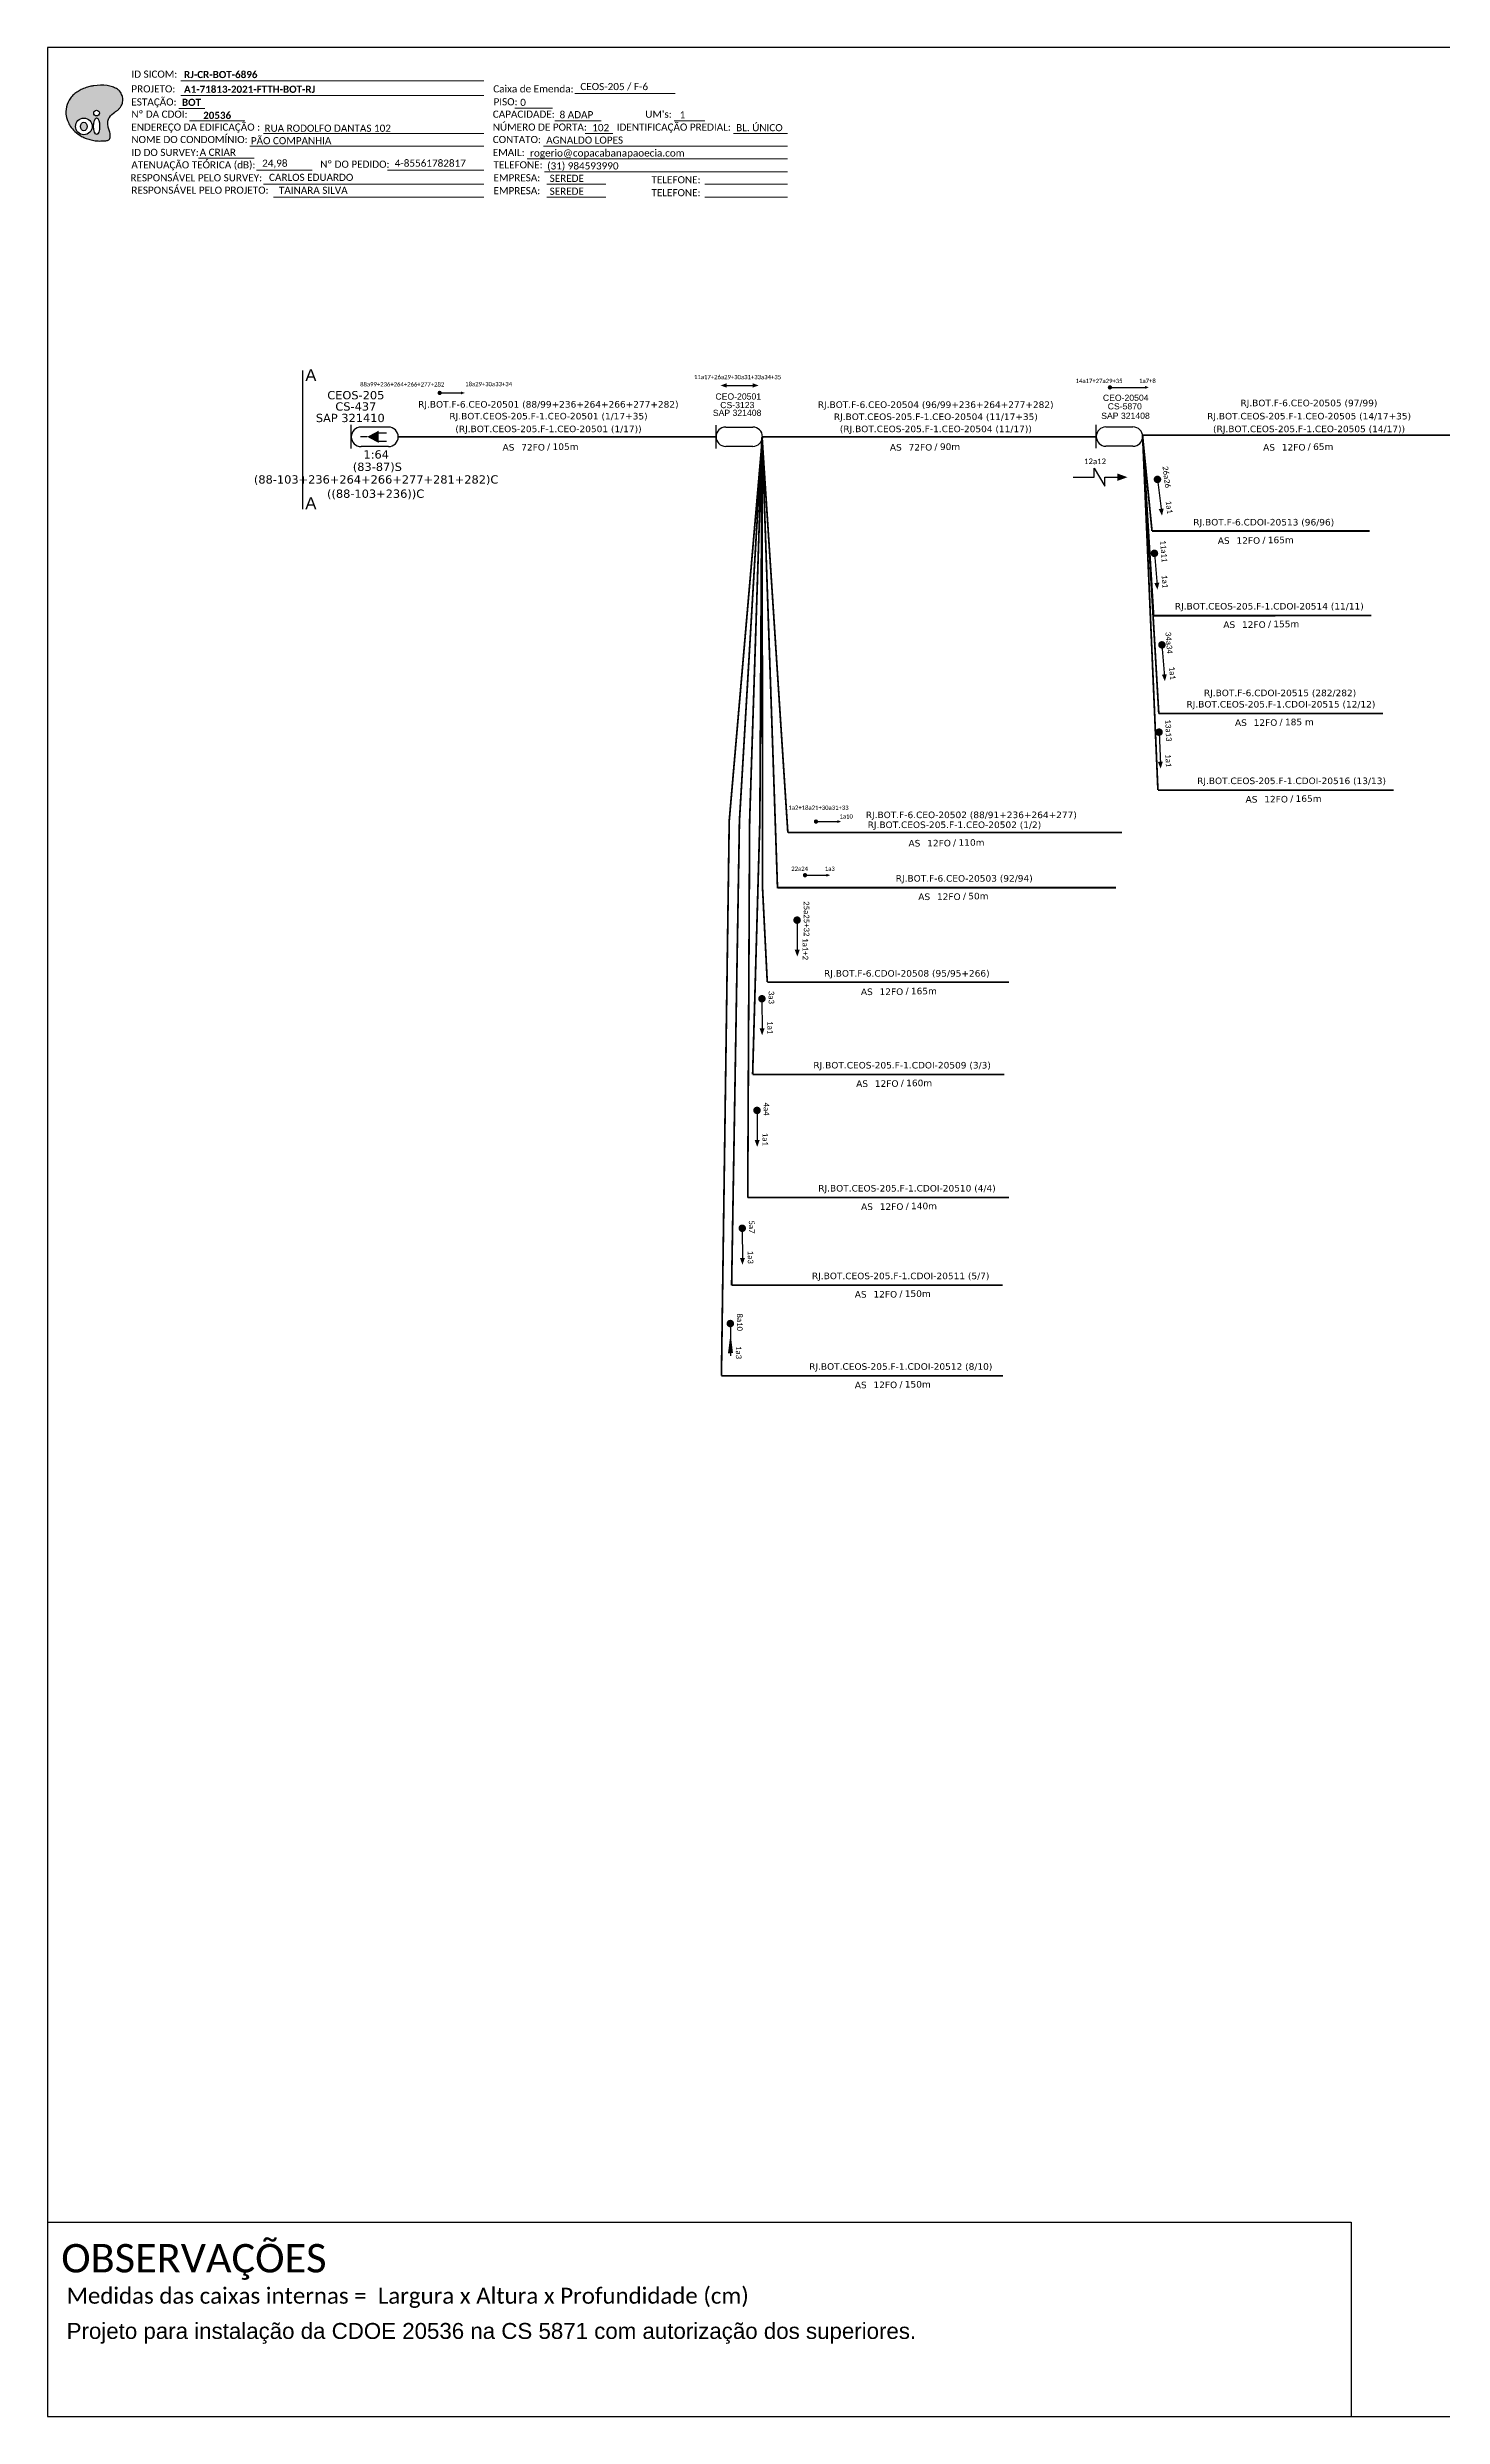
# Model space of a CAD drawing. Extents: x -89 to 749, y 705 to 1299.
# Drawn here: x -89 to 261, y 705 to 1299 of the extents above; entities that cross this region are included whole.
import ezdxf
from ezdxf.enums import TextEntityAlignment as Align

# ---------------------------------------------------------------- set-up
doc = ezdxf.new("R2010")
doc.units = 0
for name, color, linetype, lineweight in [("20.0-LEGENDA DOS CDO'S", 1, 'Continuous', 0), ('20.2-CDO_POSTE', 1, 'Continuous', 5), ('40.1-ETIQUETAS', 1, 'Continuous', 20)]:
    doc.layers.add(name, color=color, linetype=linetype, lineweight=lineweight)
for name, color, linetype in [('20.4-CEOS', 1, 'Continuous'), ('CAP a instalar', 1, 'Continuous'), ('SETA', 7, 'Continuous')]:
    doc.layers.add(name, color=color, linetype=linetype)
doc.styles.add('ARIAL', font='arial.ttf')
doc.styles.add('siredit', font='verdana.ttf')
doc.styles.get("Standard").update_dxf_attribs({"font": 'arial.ttf'})
doc.styles.add('WMF-Calibri0', font='calibri.ttf')
doc.styles.add('WMF-Calibri1', font='calibrib.ttf')
doc.linetypes.add('FENCELINE1', pattern='A,0.25,-0.1,[133,ltypeshp.shx,S=0.1,R=0,X=-0.1,Y=0],-0.1,1', length=1.45)

# ---------------------------------------------------------------- blocks, each defined once
blk = doc.blocks.new('OI')
h = blk.add_hatch(color=40)
edge = h.paths.add_edge_path()
edge.add_spline(control_points=[(4.35, -0.67), (3.92, -0.99), (3.26, -1.5), (2.81, -2.59), (2.9, -3.5), (3.06, -4.27), (3.31, -4.85), (3.37, -5.39), (3.4, -5.88), (3.2, -6.4), (2.54, -6.61), (1.65, -6.63), (0.55, -6.67), (-0.56, -6.42), (-1.61, -6.14), (-2.77, -5.61), (-3.92, -4.77), (-4.89, -3.7), (-5.34, -2.65), (-5.6, -1.94), (-5.85, -0.96), (-5.71, 0.47), (-5.1, 2.02), (-4.14, 3.02), (-3.3, 3.61), (-2.37, 4.16), (-1.36, 4.44), (-0.56, 4.7), (0.79, 4.85), (2.24, 4.97), (3.79, 4.57), (4.67, 4.21), (5.44, 3.65), (5.76, 2.99), (6.03, 2.21), (6.01, 1.46), (5.72, 0.64), (5.31, 0.08), (4.88, -0.38), (4.51, -0.55), (4.35, -0.67)], knot_values=[0, 0, 0, 0, 1.60434, 2.417191, 3.427595, 4.282808, 4.776746, 5.304182, 5.888771, 6.258406, 6.858137, 7.79129, 8.986195, 10.124242, 11.187857, 12.242908, 13.953784, 15.414161, 16.515391, 17.349188, 17.675853, 19.552021, 21.515531, 22.568638, 23.63245, 24.621084, 25.782718, 26.745347, 27.142653, 29.870543, 31.004649, 31.921532, 32.709589, 33.801391, 34.042471, 35.192333, 35.971461, 36.628871, 37.254359, 37.836911, 37.836911, 37.836911, 37.836911], degree=3, periodic=0)
h.paths.add_polyline_path([(1.13, -0.87, -1), (-0.04, -0.87, -1)], flags=16)
edge = h.paths.add_edge_path(flags=16)
edge.add_ellipse((0.56, -3.59), major_axis=(-0.02, 1.71), ratio=0.361305, start_angle=0, end_angle=360)
h.paths.add_polyline_path([(-0.36, -3.62, -1), (-3.8, -3.62, -1)], flags=16)
edge = h.paths.add_edge_path(flags=0)
edge.add_ellipse((-2.08, -3.62), major_axis=(0, 0.885), ratio=0.758294, start_angle=0, end_angle=360)
at = {"color": 40}
for centre, radius in [((-2.08, -3.62), 1.72), ((0.54, -0.87), 0.587)]:
    blk.add_circle(centre, radius, dxfattribs=at)
blk.add_ellipse((-2.08, -3.62), major_axis=(0, 0.885), ratio=0.758294, start_param=-3.141592653589792, end_param=3.141592653589792, dxfattribs=at)
blk.add_ellipse((0.56, -3.59), major_axis=(-0.02, 1.71), ratio=0.361305, dxfattribs=at)
at = {"color": 40, "start_tangent": (-0.800898, -0.598801), "end_tangent": (-0.800898, -0.598801)}
blk.add_spline([(4.35, -0.67), (3.2, -1.78), (2.9, -2.54), (2.92, -3.55), (3.12, -4.38), (3.28, -4.85), (3.37, -5.37), (3.35, -5.95), (3.2, -6.29), (2.66, -6.55), (1.73, -6.63), (0.54, -6.62), (-0.58, -6.41), (-1.6, -6.11), (-2.56, -5.67), (-3.95, -4.67), (-4.89, -3.56), (-5.37, -2.56), (-5.64, -1.78), (-5.72, -1.46), (-5.63, 0.42), (-4.84, 2.22), (-4.13, 2.99), (-3.27, 3.62), (-2.4, 4.09), (-1.3, 4.47), (-0.37, 4.72), (0.02, 4.77), (2.75, 4.8), (3.85, 4.53), (4.69, 4.16), (5.31, 3.68), (5.85, 2.73), (5.93, 2.5), (5.94, 1.35), (5.67, 0.62), (5.29, 0.08), (4.84, -0.36), (4.35, -0.67)], degree=3, dxfattribs=at)
blk = doc.blocks.new('ETIQUETA_RS5F')
at = {"layer": '40.1-ETIQUETAS', "color": 0, "style": 'siredit'}
blk.add_text('/', height=1.5, dxfattribs=at).set_placement((1.58, -1.95), align=Align.MIDDLE_RIGHT)
for tag, p in [('ETIQUETA_R_SECUNDARIA', (1.21, 2.1)), ('ETIQUETA_R_PRIMARIA', (1.21, 4.1)), ('F_ATIVAS/F_MORTAS', (1.14, -4.24))]:
    blk.add_attdef(tag, text='', height=1.5, dxfattribs=at).set_placement(p, align=Align.MIDDLE_CENTER)
for tag, p in [('TIPO_CABO', (-6.58, -2.12)), ('CAP_CABO', (0.4, -2.09))]:
    blk.add_attdef(tag, text='', height=1.5, dxfattribs=at).set_placement(p, align=Align.MIDDLE_RIGHT)
blk.add_attdef('METROS', text='', height=1.5, dxfattribs=at).set_placement((2.14, -1.95), align=Align.MIDDLE_LEFT)
for tag, p in [('FUSÃO_1', (0.85, -8.39)), ('FUSÃO_2', (0.85, -10.6)), ('FUSÃO_3', (0.85, -12.93)), ('FUSÃO_4', (0.85, -15.14)), ('FUSÃO_5', (0.85, -17.16))]:
    blk.add_attdef(tag, text='', height=1.5, dxfattribs=at).set_placement(p, align=Align.CENTER)
blk = doc.blocks.new('CDOE-TEXTO PADRÃO')
at = {"layer": "20.0-LEGENDA DOS CDO'S", "color": 0, "style": 'ARIAL'}
for tag, p in [('CDO_N', (0.49, 7.39)), ('SAP', (0.51, 1.67)), ('CORDOALHA', (0.5, 4.33)), ('SPLITER_1', (0.59, -0.91)), ('(XX-XX_F)S', (0.54, -8.29)), ('SPLITER_2', (0.6, -3.55)), ('(XX-XX_L)S', (0.55, -10.83)), ('UMS', (0.55, -13.15))]:
    blk.add_attdef(tag, p, '', height=1.7, rotation=0.11799, dxfattribs=at)
blk.add_attdef('FIBRAS_UTILIZADAS', text='', height=1.7, rotation=0.11799, dxfattribs=at).set_placement((19.77, 7.43), align=Align.CENTER)

msp = doc.modelspace()

# ---------------------------------------------------------------- linework, layer by layer
at = {"color": 5}
msp.add_line((-25.36, 1218.04), (-25.36, 1183.24), dxfattribs=at)
msp.add_lwpolyline([(-89.32, 705.02), (749.25, 705.02), (749.25, 1299.02), (-89.32, 1299.02), (-89.32, 705.02)])
at = {"color": 7, "lineweight": 0}
for points in [[(-55.85, 1290.67), (20.13, 1290.67)], [(-56.36, 1283.7), (-49.81, 1283.7)], [(-55.85, 1286.98), (20.13, 1286.98)], [(27.92, 1283.75), (37.41, 1283.75)], [(42.97, 1287.47), (68.1, 1287.47)], [(-53.7, 1280.63), (-39.76, 1280.63)], [(-35.13, 1277.4), (20.13, 1277.4)], [(37.97, 1280.63), (49.59, 1280.63)], [(45.56, 1277.4), (52.5, 1277.4)], [(67.91, 1280.63), (75.58, 1280.63)], [(82.73, 1277.4), (96.29, 1277.4)], [(-51.38, 1271.22), (-37.44, 1271.22)], [(-38.54, 1274.28), (20.13, 1274.28)], [(35.09, 1274.28), (96.32, 1274.28)], [(-36.84, 1268.25), (-22.9, 1268.25)], [(-4.01, 1268.26), (20.14, 1268.26)], [(31.05, 1271.05), (96.32, 1271.05)], [(35.33, 1267.81), (96.32, 1267.81)], [(-35.13, 1264.7), (20.13, 1264.7)], [(-32.64, 1261.46), (20.13, 1261.46)], [(35.94, 1264.7), (50.74, 1264.7)], [(35.94, 1261.46), (50.74, 1261.46)], [(75.55, 1264.7), (96.32, 1264.7)], [(75.55, 1261.46), (96.32, 1261.46)]]:
    msp.add_lwpolyline(points, dxfattribs=at)
at = {"color": 7}
for points, const_width in [([(8.81, 1212.39, 1), (9.34, 1212.39, 1)], 0.537), ([(176.92, 1213.78, 1), (177.46, 1213.78, 1)], 0.537), ([(103.19, 1104.92, 1), (103.72, 1104.92, 1)], 0.537), ([(100.43, 1091.47, 1), (100.97, 1091.47, 1)], 0.537), ([(98.72, 1080.68, 1), (98.72, 1079.74, 1)], 0.94), ([(98.72, 1080.68, 1), (98.72, 1079.74, 1)], 0.94), ([(89.9, 1060.97, 1), (89.9, 1060.04, 1)], 0.94), ([(89.9, 1060.97, 1), (89.9, 1060.04, 1)], 0.94)]:
    msp.add_lwpolyline(points, format="xyb", close=True, dxfattribs=dict(at, const_width=const_width))
for points in [[(81.03, 1214.26), (87.57, 1214.26)], [(-89.24, 753.78), (237.71, 753.78)], [(237.71, 753.78), (237.71, 705.02)]]:
    msp.add_lwpolyline(points, dxfattribs=at)
at = {"color": 0}
msp.add_lwpolyline([(173.23, 1191.24), (173.23, 1193.5), (175.92, 1189), (175.93, 1191.24)], dxfattribs=at)
at = {"const_width": 0.94}
for points in [[(189.05, 1191.17, 1), (189.16, 1190.23, 1)], [(189.05, 1191.17, 1), (189.16, 1190.23, 1)], [(188.31, 1172.64, 1), (188.38, 1171.7, 1)], [(188.31, 1172.64, 1), (188.38, 1171.7, 1)], [(190.19, 1149.69, 1), (190.27, 1148.76, 1)], [(190.19, 1149.69, 1), (190.27, 1148.76, 1)], [(189.48, 1127.81, 1), (189.52, 1126.87, 1)], [(189.48, 1127.81, 1), (189.52, 1126.87, 1)], [(88.67, 1032.98, 1), (88.67, 1032.04, 1)], [(88.67, 1032.98, 1), (88.67, 1032.04, 1)], [(84.96, 1003.43, 1), (84.97, 1002.49, 1)], [(84.96, 1003.43, 1), (84.97, 1002.49, 1)], [(81.97, 979.54, 1), (81.98, 978.6, 1)], [(81.97, 979.54, 1), (81.98, 978.6, 1)]]:
    msp.add_lwpolyline(points, format="xyb", close=True, dxfattribs=at)
at = {"layer": '20.4-CEOS', "color": 5}
for p, q in [((-10.64, 1203.85), (-3.76, 1203.85)), ((78.4, 1198.49), (78.4, 1204.33)), ((80.82, 1203.83), (87.61, 1203.83)), ((173.76, 1198.53), (173.76, 1204.37)), ((176.18, 1203.87), (182.97, 1203.87)), ((-3.76, 1198.94), (-10.64, 1198.94)), ((87.61, 1198.99), (80.82, 1198.99)), ((182.97, 1199.03), (176.18, 1199.03))]:
    msp.add_line(p, q, dxfattribs=at)
for points in [[(-13.1, 1198.44), (-13.1, 1204.35)], [(-9.1, 1201.39), (-10.76, 1201.39)], [(-6.39, 1202.37), (-4.3, 1202.37)], [(-6.39, 1200.33), (-4.3, 1200.33)]]:
    msp.add_lwpolyline(points, dxfattribs=at)
msp.add_lwpolyline([(-9.1, 1201.39, 0, 3.03, 0), (-6.26, 1201.39, 3.03, 3.03, 0)], format="xyseb", dxfattribs=at)
for centre, radius, start, end in [((-10.64, 1201.39), 2.45, 90, 270), ((-3.76, 1201.39), 2.45, 270, 90), ((80.82, 1201.41), 2.42, 90, 270), ((87.61, 1201.41), 2.42, 270, 90), ((176.18, 1201.45), 2.42, 90, 270), ((182.97, 1201.45), 2.42, 270, 90)]:
    msp.add_arc(centre, radius, start, end, dxfattribs=at)
at = {"layer": 'CAP a instalar', "color": 5, "ltscale": 5.3, "const_width": 0.438}
for points in [[(-1.31, 1201.41), (78.4, 1201.41)], [(90.03, 1201.41), (173.76, 1201.41)], [(185.36, 1201.8), (269.18, 1201.8)]]:
    msp.add_lwpolyline(points, dxfattribs=at)
at = {"layer": 'CAP a instalar', "color": 8, "ltscale": 5.3, "const_width": 0.438}
for points in [[(81.7, 1105.12), (90.03, 1201.41)], [(84.26, 1105.13), (89.94, 1201.41)], [(86.82, 1105.13), (89.94, 1201.41)], [(89.38, 1105.13), (89.94, 1201.41)], [(185.36, 1201.8), (188.15, 1156.54)], [(185.39, 1201.39), (189.22, 1112.81)], [(188.15, 1156.54), (242.76, 1156.57)], [(189.22, 1112.81), (248.35, 1112.82)], [(81.7, 1105.12), (79.74, 965.97)], [(84.26, 1105.13), (82.3, 988.68)], [(86.82, 1105.13), (86.34, 1010.67)], [(89.38, 1105.13), (87.57, 1041.51)], [(87.57, 1041.51), (150.67, 1041.52)], [(86.34, 1010.67), (151.9, 1010.67)], [(82.3, 988.68), (150.32, 988.69)], [(79.74, 965.97), (150.33, 965.98)]]:
    msp.add_lwpolyline(points, dxfattribs=at)
at = {"layer": 'CAP a instalar', "color": 7, "ltscale": 5.3, "const_width": 0.438}
for points in [[(96.4, 1102.16), (89.94, 1201.41)], [(93.81, 1088.21), (89.94, 1201.41)], [(90.05, 1088.36), (89.94, 1201.41)], [(187.74, 1177.76), (185.36, 1201.8)], [(185.39, 1201.39), (189.44, 1132.01)], [(187.74, 1177.77), (242.32, 1177.77)], [(187.74, 1177.77), (242.32, 1177.77)], [(189.44, 1132.01), (245.68, 1132.02)], [(96.4, 1102.16), (180.22, 1102.16)], [(90.05, 1088.36), (91.24, 1064.68)], [(93.81, 1088.36), (178.74, 1088.36)], [(91.24, 1064.68), (151.86, 1064.66)], [(91.24, 1064.68), (151.86, 1064.66)]]:
    msp.add_lwpolyline(points, dxfattribs=at)
at = {"layer": 'SETA', "color": 7}
for points in [[(9.07, 1212.39), (14.94, 1212.39)], [(177.19, 1213.78), (186.48, 1213.78)], [(103.45, 1104.92), (109.32, 1104.92)], [(100.7, 1091.47), (106.56, 1091.47)], [(98.72, 1080.21), (98.76, 1072.14)], [(98.72, 1080.21), (98.76, 1072.14)]]:
    msp.add_lwpolyline(points, dxfattribs=at)
at = {"layer": 'SETA', "color": 0}
for points in [[(167.95, 1191.24), (173.23, 1191.24)], [(175.93, 1191.24), (179.99, 1191.24)]]:
    msp.add_lwpolyline(points, dxfattribs=at)
at = {"layer": 'SETA'}
for points in [[(189.1, 1190.7), (190.1, 1182.68)], [(189.1, 1190.7), (190.1, 1182.68)], [(188.35, 1172.17), (188.99, 1164.12)], [(188.35, 1172.17), (188.99, 1164.12)], [(190.23, 1149.22), (190.87, 1141.17)], [(190.23, 1149.22), (190.87, 1141.17)], [(189.5, 1127.34), (189.84, 1119.27)], [(189.5, 1127.34), (189.84, 1119.27)], [(89.9, 1060.5), (89.94, 1052.43)], [(89.9, 1060.5), (89.94, 1052.43)], [(88.67, 1032.51), (88.7, 1024.43)], [(88.67, 1032.51), (88.7, 1024.43)], [(84.97, 1002.96), (85, 994.88)], [(84.97, 1002.96), (85, 994.88)], [(81.98, 979.07), (82.01, 970.99)], [(81.98, 979.07), (82.01, 970.99)]]:
    msp.add_lwpolyline(points, dxfattribs=at)
at = {"layer": 'SETA', "color": 7}
for points in [[(14.42, 1212.75), (15.41, 1212.39), (14.43, 1212.03)], [(81.03, 1213.72), (79.53, 1214.26), (81.03, 1214.81)], [(87.57, 1214.81), (89.07, 1214.27), (87.57, 1213.72)], [(185.97, 1214.14), (186.96, 1213.79), (185.97, 1213.42)], [(108.8, 1105.28), (109.79, 1104.93), (108.81, 1104.56)], [(106.05, 1091.83), (107.03, 1091.48), (106.05, 1091.11)], [(99.39, 1072.79), (98.77, 1071.06), (98.14, 1072.78)], [(99.39, 1072.79), (98.77, 1071.06), (98.14, 1072.78)]]:
    msp.add_solid(points, dxfattribs=at)
at = {"layer": 'SETA', "color": 0}
msp.add_solid([(179.03, 1192.2), (181.59, 1191.26), (179.03, 1190.33)], dxfattribs=at)
at = {"layer": 'SETA'}
for points in [[(190.66, 1183.41), (190.25, 1181.62), (189.41, 1183.25)], [(190.66, 1183.41), (190.25, 1181.62), (189.41, 1183.25)], [(189.57, 1164.82), (189.09, 1163.05), (188.32, 1164.72)], [(189.57, 1164.82), (189.09, 1163.05), (188.32, 1164.72)], [(191.46, 1141.87), (190.97, 1140.1), (190.21, 1141.77)], [(191.46, 1141.87), (190.97, 1140.1), (190.21, 1141.77)], [(190.45, 1119.95), (189.9, 1118.2), (189.2, 1119.89)], [(190.45, 1119.95), (189.9, 1118.2), (189.2, 1119.89)], [(90.57, 1053.08), (89.95, 1051.35), (89.32, 1053.07)], [(90.57, 1053.08), (89.95, 1051.35), (89.32, 1053.07)], [(89.34, 1025.08), (88.72, 1023.35), (88.09, 1025.07)], [(89.34, 1025.08), (88.72, 1023.35), (88.09, 1025.07)], [(85.64, 995.53), (85.02, 993.81), (84.38, 995.53)], [(85.64, 995.53), (85.02, 993.81), (84.38, 995.53)], [(82.65, 971.65), (82.03, 976.6), (81.39, 971.64)], [(82.65, 971.65), (82.03, 976.6), (81.39, 971.64)]]:
    msp.add_solid(points, dxfattribs=at)

# ---------------------------------------------------------------- block references
at = {"color": 7, "xscale": 1.213923925163967, "yscale": 1.213923925163967, "zscale": 1.213923925163967, "rotation": 0.1532896023949059}
msp.add_blockref('OI', (-77.65, 1283.61), dxfattribs=at)
at = {"layer": '20.2-CDO_POSTE', "color": 7}
ref = msp.add_blockref('CDOE-TEXTO PADRÃO', (78.14, 1206.13), dxfattribs=dict(at, xscale=0.9133308658159515, yscale=0.9133308658159515, zscale=0.9133308658159515))
ref.add_attrib('CDO_N', 'CEO-20501', (78.24, 1210.71), dxfattribs={"layer": "20.0-LEGENDA DOS CDO'S", "color": 0, "height": 1.553, "rotation": 0.11799, "style": 'ARIAL'})
ref = msp.add_blockref('CDOE-TEXTO PADRÃO', (175.31, 1205.82), dxfattribs=dict(at, xscale=0.9133308658159515, yscale=0.9133308658159515, zscale=0.9133308658159515))
ref.add_attrib('CDO_N', 'CEO-20504', (175.42, 1210.39), dxfattribs={"layer": "20.0-LEGENDA DOS CDO'S", "color": 0, "height": 1.553, "rotation": 0.11799, "style": 'ARIAL'})
ref = msp.add_blockref('CDOE-TEXTO PADRÃO', (79.35, 1203.99), dxfattribs=dict(at, xscale=0.9133308658159515, yscale=0.9133308658159515, zscale=0.9133308658159515))
ref.add_attrib('CDO_N', 'CS-3123', (79.45, 1208.57), dxfattribs={"layer": "20.0-LEGENDA DOS CDO'S", "color": 0, "height": 1.553, "rotation": 0.11799, "style": 'ARIAL'})
ref = msp.add_blockref('CDOE-TEXTO PADRÃO', (174.89, 1201.3), dxfattribs=dict(at, xscale=0.9133308658159515, yscale=0.9133308658159515, zscale=0.9133308658159515))
ref.add_attrib('CDO_N', 'SAP 321408', (175, 1205.87), dxfattribs={"layer": "20.0-LEGENDA DOS CDO'S", "color": 0, "height": 1.553, "rotation": 0.11799, "style": 'ARIAL'})
ref = msp.add_blockref('CDOE-TEXTO PADRÃO', (176.53, 1203.68), dxfattribs=dict(at, xscale=0.9133308658159515, yscale=0.9133308658159515, zscale=0.9133308658159515))
ref.add_attrib('CDO_N', 'CS-5870', (176.63, 1208.25), dxfattribs={"layer": "20.0-LEGENDA DOS CDO'S", "color": 0, "height": 1.553, "rotation": 0.11799, "style": 'ARIAL'})
at = {"layer": '40.1-ETIQUETAS', "color": 7}
ref = msp.add_blockref('ETIQUETA_RS5F', (139.34, 1088.39), dxfattribs=dict(at, xscale=1.095997021657459, yscale=1.095997021657459, zscale=1.095997021657459))
ref.add_attrib('ETIQUETA_R_SECUNDARIA', 'RJ.BOT.F-6.CEO-20503 (92/94)', dxfattribs={"color": 0, "height": 1.644, "style": 'siredit'}).set_placement((140.64, 1090.69), align=Align.MIDDLE_CENTER)
ref.add_attrib('TIPO_CABO', 'AS', dxfattribs={"color": 0, "height": 1.644, "style": 'siredit'}).set_placement((132.09, 1086.07), align=Align.MIDDLE_RIGHT)
ref.add_attrib('CAP_CABO', '12FO', dxfattribs={"color": 0, "height": 1.644, "style": 'siredit'}).set_placement((139.74, 1086.09), align=Align.MIDDLE_RIGHT)
ref.add_attrib('METROS', '50m', dxfattribs={"color": 0, "height": 1.644, "style": 'siredit'}).set_placement((141.65, 1086.24), align=Align.MIDDLE_LEFT)
at = {"layer": 'CAP a instalar', "color": 7, "linetype": 'FENCELINE1', "ltscale": 5.3}
ref = msp.add_blockref('ETIQUETA_RS5F', (214.46, 1177.67), dxfattribs=dict(at, xscale=1.095997021658313, yscale=1.095997021658313, zscale=1.095997021658313))
ref.add_attrib('ETIQUETA_R_SECUNDARIA', 'RJ.BOT.F-6.CDOI-20513 (96/96)', dxfattribs={"layer": '40.1-ETIQUETAS', "color": 0, "height": 1.644, "style": 'siredit'}).set_placement((215.76, 1179.98), align=Align.MIDDLE_CENTER)
ref.add_attrib('TIPO_CABO', 'AS', dxfattribs={"layer": '40.1-ETIQUETAS', "color": 0, "height": 1.644, "style": 'siredit'}).set_placement((207.21, 1175.36), align=Align.MIDDLE_RIGHT)
ref.add_attrib('CAP_CABO', '12FO', dxfattribs={"layer": '40.1-ETIQUETAS', "color": 0, "height": 1.644, "style": 'siredit'}).set_placement((214.86, 1175.38), align=Align.MIDDLE_RIGHT)
ref.add_attrib('METROS', '165m', dxfattribs={"layer": '40.1-ETIQUETAS', "color": 0, "height": 1.644, "style": 'siredit'}).set_placement((216.77, 1175.53), align=Align.MIDDLE_LEFT)
at = {"layer": 'CAP a instalar', "color": 8, "linetype": 'FENCELINE1', "ltscale": 5.3}
ref = msp.add_blockref('ETIQUETA_RS5F', (215.85, 1156.61), dxfattribs=dict(at, xscale=1.095997021650314, yscale=1.095997021650314, zscale=1.095997021650314))
ref.add_attrib('ETIQUETA_R_SECUNDARIA', 'RJ.BOT.CEOS-205.F-1.CDOI-20514 (11/11)', dxfattribs={"layer": '40.1-ETIQUETAS', "color": 0, "height": 1.644, "style": 'siredit'}).set_placement((217.15, 1158.91), align=Align.MIDDLE_CENTER)
ref.add_attrib('TIPO_CABO', 'AS', dxfattribs={"layer": '40.1-ETIQUETAS', "color": 0, "height": 1.644, "style": 'siredit'}).set_placement((208.6, 1154.29), align=Align.MIDDLE_RIGHT)
ref.add_attrib('CAP_CABO', '12FO', dxfattribs={"layer": '40.1-ETIQUETAS', "color": 0, "height": 1.644, "style": 'siredit'}).set_placement((216.25, 1154.31), align=Align.MIDDLE_RIGHT)
ref.add_attrib('METROS', '155m ', dxfattribs={"layer": '40.1-ETIQUETAS', "color": 0, "height": 1.644, "style": 'siredit'}).set_placement((218.16, 1154.47), align=Align.MIDDLE_LEFT)
ref = msp.add_blockref('ETIQUETA_RS5F', (221.43, 1112.83), dxfattribs=dict(at, xscale=1.095997021650314, yscale=1.095997021650314, zscale=1.095997021650314))
ref.add_attrib('ETIQUETA_R_SECUNDARIA', 'RJ.BOT.CEOS-205.F-1.CDOI-20516 (13/13)', dxfattribs={"layer": '40.1-ETIQUETAS', "color": 0, "height": 1.644, "style": 'siredit'}).set_placement((222.73, 1115.14), align=Align.MIDDLE_CENTER)
ref.add_attrib('TIPO_CABO', 'AS', dxfattribs={"layer": '40.1-ETIQUETAS', "color": 0, "height": 1.644, "style": 'siredit'}).set_placement((214.18, 1110.51), align=Align.MIDDLE_RIGHT)
ref.add_attrib('CAP_CABO', '12FO', dxfattribs={"layer": '40.1-ETIQUETAS', "color": 0, "height": 1.644, "style": 'siredit'}).set_placement((221.84, 1110.54), align=Align.MIDDLE_RIGHT)
ref.add_attrib('METROS', '165m ', dxfattribs={"layer": '40.1-ETIQUETAS', "color": 0, "height": 1.644, "style": 'siredit'}).set_placement((223.75, 1110.69), align=Align.MIDDLE_LEFT)
at = {"layer": 'CAP a instalar', "color": 7, "linetype": 'FENCELINE1', "ltscale": 5.3}
ref = msp.add_blockref('ETIQUETA_RS5F', (124.95, 1064.57), dxfattribs=dict(at, xscale=1.095997021658313, yscale=1.095997021658313, zscale=1.095997021658313))
ref.add_attrib('ETIQUETA_R_SECUNDARIA', 'RJ.BOT.F-6.CDOI-20508 (95/95+266)', dxfattribs={"layer": '40.1-ETIQUETAS', "color": 0, "height": 1.644, "style": 'siredit'}).set_placement((126.24, 1066.87), align=Align.MIDDLE_CENTER)
ref.add_attrib('TIPO_CABO', 'AS', dxfattribs={"layer": '40.1-ETIQUETAS', "color": 0, "height": 1.644, "style": 'siredit'}).set_placement((117.7, 1062.25), align=Align.MIDDLE_RIGHT)
ref.add_attrib('CAP_CABO', '12FO', dxfattribs={"layer": '40.1-ETIQUETAS', "color": 0, "height": 1.644, "style": 'siredit'}).set_placement((125.35, 1062.27), align=Align.MIDDLE_RIGHT)
ref.add_attrib('METROS', '165m', dxfattribs={"layer": '40.1-ETIQUETAS', "color": 0, "height": 1.644, "style": 'siredit'}).set_placement((127.26, 1062.43), align=Align.MIDDLE_LEFT)
at = {"layer": 'CAP a instalar', "color": 8, "linetype": 'FENCELINE1', "ltscale": 5.3}
ref = msp.add_blockref('ETIQUETA_RS5F', (123.76, 1041.54), dxfattribs=dict(at, xscale=1.095997021650314, yscale=1.095997021650314, zscale=1.095997021650314))
ref.add_attrib('ETIQUETA_R_SECUNDARIA', 'RJ.BOT.CEOS-205.F-1.CDOI-20509 (3/3)', dxfattribs={"layer": '40.1-ETIQUETAS', "color": 0, "height": 1.644, "style": 'siredit'}).set_placement((125.06, 1043.84), align=Align.MIDDLE_CENTER)
ref.add_attrib('TIPO_CABO', 'AS', dxfattribs={"layer": '40.1-ETIQUETAS', "color": 0, "height": 1.644, "style": 'siredit'}).set_placement((116.51, 1039.22), align=Align.MIDDLE_RIGHT)
ref.add_attrib('CAP_CABO', '12FO', dxfattribs={"layer": '40.1-ETIQUETAS', "color": 0, "height": 1.644, "style": 'siredit'}).set_placement((124.16, 1039.24), align=Align.MIDDLE_RIGHT)
ref.add_attrib('METROS', '160m ', dxfattribs={"layer": '40.1-ETIQUETAS', "color": 0, "height": 1.644, "style": 'siredit'}).set_placement((126.08, 1039.39), align=Align.MIDDLE_LEFT)
ref = msp.add_blockref('ETIQUETA_RS5F', (124.99, 1010.69), dxfattribs=dict(at, xscale=1.095997021650314, yscale=1.095997021650314, zscale=1.095997021650314))
ref.add_attrib('ETIQUETA_R_SECUNDARIA', 'RJ.BOT.CEOS-205.F-1.CDOI-20510 (4/4)', dxfattribs={"layer": '40.1-ETIQUETAS', "color": 0, "height": 1.644, "style": 'siredit'}).set_placement((126.28, 1012.99), align=Align.MIDDLE_CENTER)
ref.add_attrib('TIPO_CABO', 'AS', dxfattribs={"layer": '40.1-ETIQUETAS', "color": 0, "height": 1.644, "style": 'siredit'}).set_placement((117.74, 1008.37), align=Align.MIDDLE_RIGHT)
ref.add_attrib('CAP_CABO', '12FO', dxfattribs={"layer": '40.1-ETIQUETAS', "color": 0, "height": 1.644, "style": 'siredit'}).set_placement((125.39, 1008.39), align=Align.MIDDLE_RIGHT)
ref.add_attrib('METROS', '140m ', dxfattribs={"layer": '40.1-ETIQUETAS', "color": 0, "height": 1.644, "style": 'siredit'}).set_placement((127.3, 1008.55), align=Align.MIDDLE_LEFT)
ref = msp.add_blockref('ETIQUETA_RS5F', (123.41, 988.71), dxfattribs=dict(at, xscale=1.095997021650314, yscale=1.095997021650314, zscale=1.095997021650314))
ref.add_attrib('ETIQUETA_R_SECUNDARIA', 'RJ.BOT.CEOS-205.F-1.CDOI-20511 (5/7)', dxfattribs={"layer": '40.1-ETIQUETAS', "color": 0, "height": 1.644, "style": 'siredit'}).set_placement((124.7, 991.01), align=Align.MIDDLE_CENTER)
ref.add_attrib('TIPO_CABO', 'AS', dxfattribs={"layer": '40.1-ETIQUETAS', "color": 0, "height": 1.644, "style": 'siredit'}).set_placement((116.16, 986.39), align=Align.MIDDLE_RIGHT)
ref.add_attrib('CAP_CABO', '12FO', dxfattribs={"layer": '40.1-ETIQUETAS', "color": 0, "height": 1.644, "style": 'siredit'}).set_placement((123.81, 986.41), align=Align.MIDDLE_RIGHT)
ref.add_attrib('METROS', '150m ', dxfattribs={"layer": '40.1-ETIQUETAS', "color": 0, "height": 1.644, "style": 'siredit'}).set_placement((125.72, 986.57), align=Align.MIDDLE_LEFT)
ref = msp.add_blockref('ETIQUETA_RS5F', (123.42, 965.99), dxfattribs=dict(at, xscale=1.095997021650314, yscale=1.095997021650314, zscale=1.095997021650314))
ref.add_attrib('ETIQUETA_R_SECUNDARIA', 'RJ.BOT.CEOS-205.F-1.CDOI-20512 (8/10)', dxfattribs={"layer": '40.1-ETIQUETAS', "color": 0, "height": 1.644, "style": 'siredit'}).set_placement((124.72, 968.3), align=Align.MIDDLE_CENTER)
ref.add_attrib('TIPO_CABO', 'AS', dxfattribs={"layer": '40.1-ETIQUETAS', "color": 0, "height": 1.644, "style": 'siredit'}).set_placement((116.17, 963.67), align=Align.MIDDLE_RIGHT)
ref.add_attrib('CAP_CABO', '12FO', dxfattribs={"layer": '40.1-ETIQUETAS', "color": 0, "height": 1.644, "style": 'siredit'}).set_placement((123.82, 963.7), align=Align.MIDDLE_RIGHT)
ref.add_attrib('METROS', '150m ', dxfattribs={"layer": '40.1-ETIQUETAS', "color": 0, "height": 1.644, "style": 'siredit'}).set_placement((125.73, 963.85), align=Align.MIDDLE_LEFT)

# ---------------------------------------------------------------- texts
at = {"color": 7, "lineweight": 0, "style": 'WMF-Calibri0'}
for s, height, p in [('PROJETO:', 1.793, (-68.25, 1287.73)), ('ID SICOM:', 1.793, (-68.25, 1291.42)), ('Caixa de Emenda:', 1.7927, (22.51, 1287.73)), ('ESTAÇÃO:', 1.793, (-68.25, 1284.45)), ('Nº DA CDOI:', 1.7927, (-68.25, 1281.38)), ('CAPACIDADE:', 1.7927, (22.4, 1281.38)), ('PISO:', 1.793, (22.58, 1284.49)), ("UM's:", 1.793, (60.64, 1281.38)), ('ENDEREÇO DA EDIFICAÇÃO :', 1.7927, (-68.25, 1278.14)), ('NOME DO CONDOMÍNIO:', 1.7927, (-68.25, 1275.03)), ('NÚMERO DE PORTA:', 1.7927, (22.4, 1278.14)), ('IDENTIFICAÇÃO PREDIAL:', 1.7927, (53.48, 1278.14)), ('ID DO SURVEY:', 1.7927, (-68.25, 1271.79)), ('CONTATO:', 1.793, (22.4, 1275.03)), ('EMAIL:', 1.793, (22.4, 1271.79)), ('RESPONSÁVEL PELO SURVEY:', 1.7927, (-68.49, 1265.44)), ('ATENUAÇÃO TEÓRICA (dB):', 1.7927, (-68.25, 1268.68)), ('Nº DO PEDIDO:', 1.7927, (-20.88, 1268.84)), ('TELEFONE:', 1.793, (22.58, 1268.68)), ('EMPRESA:', 1.793, (22.58, 1265.44)), ('TELEFONE:', 1.793, (62.19, 1264.94)), ('RESPONSÁVEL PELO PROJETO:', 1.7927, (-68.25, 1262.33)), ('EMPRESA:', 1.793, (22.58, 1262.21)), ('TELEFONE:', 1.793, (62.19, 1261.7))]:
    msp.add_text(s, height=height, dxfattribs=at).set_placement(p)
at = {"color": 7}
for s, height, style, p in [('A1-71813-2021-FTTH-BOT-RJ', 1.7927, 'WMF-Calibri1', (-55.05, 1287.63)), ('RJ-CR-BOT-6896', 1.7927, 'WMF-Calibri1', (-55.05, 1291.32)), ('CEOS-205 / F-6', 1.7927, 'WMF-Calibri0', (44.36, 1288.31)), ('BOT', 1.793, 'WMF-Calibri1', (-55.57, 1284.35)), ('0', 1.79, 'WMF-Calibri0', (29.28, 1284.34)), ('8 ADAP', 1.793, 'WMF-Calibri0', (39.15, 1281.25)), ('RUA RODOLFO DANTAS 102', 1.7927, 'WMF-Calibri0', (-34.86, 1277.86)), ('102', 1.793, 'WMF-Calibri0', (47.34, 1278)), ('1', 1.79, 'WMF-Calibri0', (69.27, 1281.23)), ('BL. ÚNICO', 1.793, 'WMF-Calibri0', (83.43, 1278)), ('A CRIAR', 1.793, 'WMF-Calibri0', (-51.11, 1271.83)), ('PÃO COMPANHIA', 1.7927, 'WMF-Calibri0', (-38.28, 1274.74)), ('rogerio@copacabanapaoecia.com', 1.7927, 'WMF-Calibri0', (31.75, 1271.65)), ('AGNALDO LOPES', 1.7927, 'WMF-Calibri0', (35.79, 1274.88)), ('24,98', 1.793, 'WMF-Calibri0', (-35.45, 1269.09)), ('CARLOS EDUARDO', 1.7927, 'WMF-Calibri0', (-33.73, 1265.54)), ('4-85561782817', 1.7927, 'WMF-Calibri0', (-2.2, 1269.1)), ('(31) 984593990', 1.7927, 'WMF-Calibri0', (36.04, 1268.41)), ('SEREDE', 1.793, 'WMF-Calibri0', (36.65, 1265.3)), ('TAINARA SILVA', 1.7927, 'WMF-Calibri0', (-31.24, 1262.3)), ('SEREDE', 1.793, 'WMF-Calibri0', (36.65, 1262.06)), ('OBSERVAÇÕES', 7.1308, 'WMF-Calibri0', (-85.83, 741.17))]:
    msp.add_text(s, height=height, dxfattribs=dict(at, style=style)).set_placement(p)
at = {"color": 7, "style": 'WMF-Calibri1'}
msp.add_text('20536', height=1.793, dxfattribs=at).set_placement((-46.73, 1281.09), align=Align.CENTER)
at = {"color": 5}
for p in [(-23.23, 1216.84), (-23.23, 1184.74)]:
    msp.add_text('A', height=3, dxfattribs=at).set_placement(p, align=Align.MIDDLE_CENTER)
at = {"color": 5, "char_height": 1.0746, "width": 79.3261, "attachment_point": 5, "rotation": 359.91656}
for s, insert in [('{\\fCalibri|b0|i0|c0|p34;\\C256;88a99+236+264+266+277+282}', (-0.32, 1214.54)), ('{\\fCalibri|b0|i0|c0|p34;\\C256;18a29+30a33+34}', (21.36, 1214.6)), ('\\C256;\\fCalibri|b0|i0|c0|p34;11a17+26a29+30a31+33a34\\C1;+35', (83.8, 1216.36)), ('\\C256;\\fCalibri|b0|i0|c0|p34;14a17+27a29\\C1;+35', (174.47, 1215.4)), ('\\C256;\\fCalibri|b0|i0|c0|p34;1a7\\C1;+8', (186.59, 1215.4))]:
    msp.add_mtext(s, dxfattribs=dict(at, insert=insert))
at = {"insert": (173.45, 1195.23), "char_height": 1.4095, "width": 23.8282, "attachment_point": 5}
msp.add_mtext('{\\fCalibri|b0|i0|c0|p34;\\C7;12a12}', dxfattribs=at)
at = {"char_height": 1.4095, "attachment_point": 5}
for s, insert, width, rotation in [('{\\fCalibri|b0|i0|c0|p34;\\C7;26a26}', (191.41, 1191.31), 23.8282, 277.11359), ('{\\fCalibri|b0|i0|c0|p34;\\C7;1a1}', (192.04, 1183.73), 23.8282, 277.11359), ('{\\fCalibri|b0|i0|c0|p34;\\C7;11a11}', (190.68, 1172.68), 23.8282, 274.54635), ('{\\fCalibri|b0|i0|c0|p34;\\C7;1a1}', (190.97, 1165.08), 23.8282, 274.54635), ('{\\fCalibri|b0|i0|c0|p34;\\C7;34a34}', (192, 1149.73), 23.8282, 274.54635), ('{\\fCalibri|b0|i0|c0|p34;\\C7;1a1}', (192.85, 1142.13), 23.8282, 274.54635), ('{\\fCalibri|b0|i0|c0|p34;\\C7;13a13}', (191.86, 1127.76), 23.8282, 272.39751), ('{\\fCalibri|b0|i0|c0|p34;\\C7;1a1}', (191.86, 1120.16), 23.8282, 272.39751), ('{\\fCalibri|b0|i0|c0|p34;\\C7;1a1}', (91.99, 1053.24), 23.8282, 270.2466), ('{\\fCalibri|b0|i0|c0|p34;\\C7;4a4}', (91.03, 1032.84), 23.8282, 270.2466), ('{\\fCalibri|b0|i0|c0|p34;\\C7;1a1}', (90.75, 1025.24), 23.8282, 270.2466), ('{\\fCalibri|b0|i0|c0|p34;\\C7;5a7}', (87.33, 1003.29), 23.8282, 270.2466), ('{\\fCalibri|b0|i0|c0|p34;\\C7;1a3}', (87.05, 995.69), 23.8282, 270.2466), ('{\\fCalibri|b0|i0|c0|p34;\\C7;8a10}', (84.34, 979.4), 23.8282, 270.2466), ('{\\fCalibri|b0|i0|c0|p34;\\C7;1a3}', (84.06, 971.8), 10.4621, 270.2466)]:
    msp.add_mtext(s, dxfattribs=dict(at, insert=insert, width=width, rotation=rotation))
at = {"color": 7, "attachment_point": 5}
for s, insert, char_height, width, rotation in [('{\\fCalibri|b0|i0|c0|p34;\\C256;1a2+18a21+30a31+33}', (104.09, 1108.4), 1.0746, 79.3261, 359.91656), ('{\\fCalibri|b0|i0|c0|p34;\\C256;1a10}', (111.03, 1106.22), 1.0746, 79.3261, 359.91656), ('{\\fCalibri|b0|i0|c0|p34;\\C256;22a24}', (99.35, 1093.09), 1.0746, 79.3261, 359.91656), ('{\\fCalibri|b0|i0|c0|p34;\\C256;1a3}', (106.92, 1093.09), 1.0746, 79.3261, 359.91656), ('\\fCalibri|b0|i0|c0|p34;25a25+32', (101.09, 1080.54), 1.4095, 23.8282, 270.2466), ('\\fCalibri|b0|i0|c0|p34;1a1+2', (100.8, 1072.94), 1.4095, 23.8282, 270.2466), ('{\\fCalibri|b0|i0|c0|p34;\\C7;3a3}', (92.27, 1060.83), 1.4095, 23.8282, 270.2466)]:
    msp.add_mtext(s, dxfattribs=dict(at, insert=insert, char_height=char_height, width=width, rotation=rotation))
at = {"color": 7, "insert": (-84.48, 737.33), "char_height": 4, "width": 658.8434, "attachment_point": 1, "style": 'WMF-Calibri0'}
msp.add_mtext('Medidas das caixas internas =  Largura x Altura x Profundidade (cm)', dxfattribs=at)
at = {"color": 1, "insert": (-84.48, 728.5), "char_height": 4, "width": 658.8434, "attachment_point": 1, "style": 'ARIAL'}
msp.add_mtext('Projeto para instalação da CDOE 20536 na CS 5871 com autorização dos superiores.\\P', dxfattribs=at)
at = {"layer": "20.0-LEGENDA DOS CDO'S", "color": 7, "style": 'ARIAL'}
msp.add_text('SAP 321408', height=1.553, rotation=0.11799, dxfattribs=at).set_placement((77.59, 1206.61))
at = {"layer": '20.4-CEOS', "color": 5, "style": 'siredit'}
for s, height, p in [('CEOS-205', 2.079, (-11.95, 1212.87)), ('CS-437', 2.079, (-11.95, 1210.04)), ('(83-87)S', 2.079, (-6.55, 1194.91)), ('1:64', 2.079, (-6.84, 1198.01)), ('(88-103+236+264+266+277+281+282)C', 2.0787, (-6.86, 1191.74)), ('((88-103+236))C', 2.0787, (-6.99, 1188.17))]:
    msp.add_text(s, height=height, dxfattribs=at).set_placement(p, align=Align.TOP_CENTER)
at = {"layer": '20.4-CEOS', "color": 7, "style": 'siredit'}
msp.add_text('  SAP 321410', height=2.0787, dxfattribs=at).set_placement((-14.25, 1207.16), align=Align.TOP_CENTER)
at = {"layer": '40.1-ETIQUETAS', "color": 7, "style": 'siredit'}
for s, p in [('RJ.BOT.F-6.CEO-20501 (88/99+236+264+266+277+282)', (36.33, 1209.53)), ('RJ.BOT.F-6.CEO-20504 (96/99+236+264+277+282)', (133.48, 1209.45)), ('RJ.BOT.F-6.CEO-20505 (97/99)', (227.09, 1209.87)), ('RJ.BOT.CEOS-205.F-1.CDOI-20515 (12/12)', (220.07, 1134.34)), ('RJ.BOT.F-6.CDOI-20515 (282/282)', (219.85, 1137.18)), ('RJ.BOT.F-6.CEO-20502 (88/91+236+264+277)', (142.41, 1106.61)), ('RJ.BOT.CEOS-205.F-1.CEO-20502 (1/2)', (138.19, 1104.12))]:
    msp.add_text(s, height=1.644, dxfattribs=at).set_placement(p, align=Align.MIDDLE_CENTER)
at = {"layer": '40.1-ETIQUETAS', "color": 1, "style": 'siredit'}
msp.add_text('RJ.BOT.CEOS-205.F-1.CEO-20501 (1/17+35)', height=1.644, dxfattribs=at).set_placement((36.37, 1206.57), align=Align.MIDDLE_CENTER)
at = {"layer": '40.1-ETIQUETAS', "style": 'siredit'}
for s, p in [('RJ.BOT.CEOS-205.F-1.CEO-20504 (11/17+35)', (133.52, 1206.42)), ('RJ.BOT.CEOS-205.F-1.CEO-20505 (14/17+35)', (227.13, 1206.57))]:
    msp.add_text(s, height=1.644, dxfattribs=at).set_placement(p, align=Align.MIDDLE_CENTER)
at = {"layer": '40.1-ETIQUETAS', "color": 3, "style": 'siredit'}
for s, p in [('(RJ.BOT.CEOS-205.F-1.CEO-20501 (1/17))', (36.37, 1203.37)), ('(RJ.BOT.CEOS-205.F-1.CEO-20504 (11/17))', (133.52, 1203.37)), ('(RJ.BOT.CEOS-205.F-1.CEO-20505 (14/17))', (227.13, 1203.37))]:
    msp.add_text(s, height=1.644, dxfattribs=at).set_placement(p, align=Align.MIDDLE_CENTER)
at = {"layer": '40.1-ETIQUETAS', "color": 255, "style": 'siredit'}
for s, height, p in [('AS', 1.644, (27.82, 1198.75)), ('72FO', 1.644, (35.47, 1198.77)), ('/', 1.64, (36.77, 1198.92))]:
    msp.add_text(s, height=height, dxfattribs=at).set_placement(p, align=Align.MIDDLE_RIGHT)
msp.add_text('105m', height=1.644, dxfattribs=at).set_placement((37.39, 1198.92), align=Align.MIDDLE_LEFT)
at = {"layer": '40.1-ETIQUETAS', "color": 7, "style": 'siredit'}
for s, height, p in [('AS', 1.644, (124.97, 1198.75)), ('72FO', 1.644, (132.63, 1198.77)), ('/', 1.64, (133.92, 1198.92)), ('AS', 1.644, (211.52, 1129.72)), ('12FO', 1.644, (219.17, 1129.74)), ('/', 1.64, (220.47, 1129.89)), ('AS', 1.644, (129.64, 1099.5)), ('12FO', 1.644, (137.29, 1099.52)), ('/', 1.64, (138.59, 1099.68))]:
    msp.add_text(s, height=height, dxfattribs=at).set_placement(p, align=Align.MIDDLE_RIGHT)
for s, p in [('90m', (134.54, 1198.92)), ('185 m', (221.08, 1129.89)), ('110m', (139.21, 1099.68))]:
    msp.add_text(s, height=1.644, dxfattribs=at).set_placement(p, align=Align.MIDDLE_LEFT)
at = {"layer": '40.1-ETIQUETAS', "style": 'siredit'}
for s, height, p in [('AS', 1.644, (218.58, 1198.75)), ('12FO', 1.644, (226.23, 1198.77)), ('/', 1.64, (227.53, 1198.92))]:
    msp.add_text(s, height=height, dxfattribs=at).set_placement(p, align=Align.MIDDLE_RIGHT)
msp.add_text('65m', height=1.644, dxfattribs=at).set_placement((228.15, 1198.92), align=Align.MIDDLE_LEFT)

doc.saveas('drawing.dxf')
